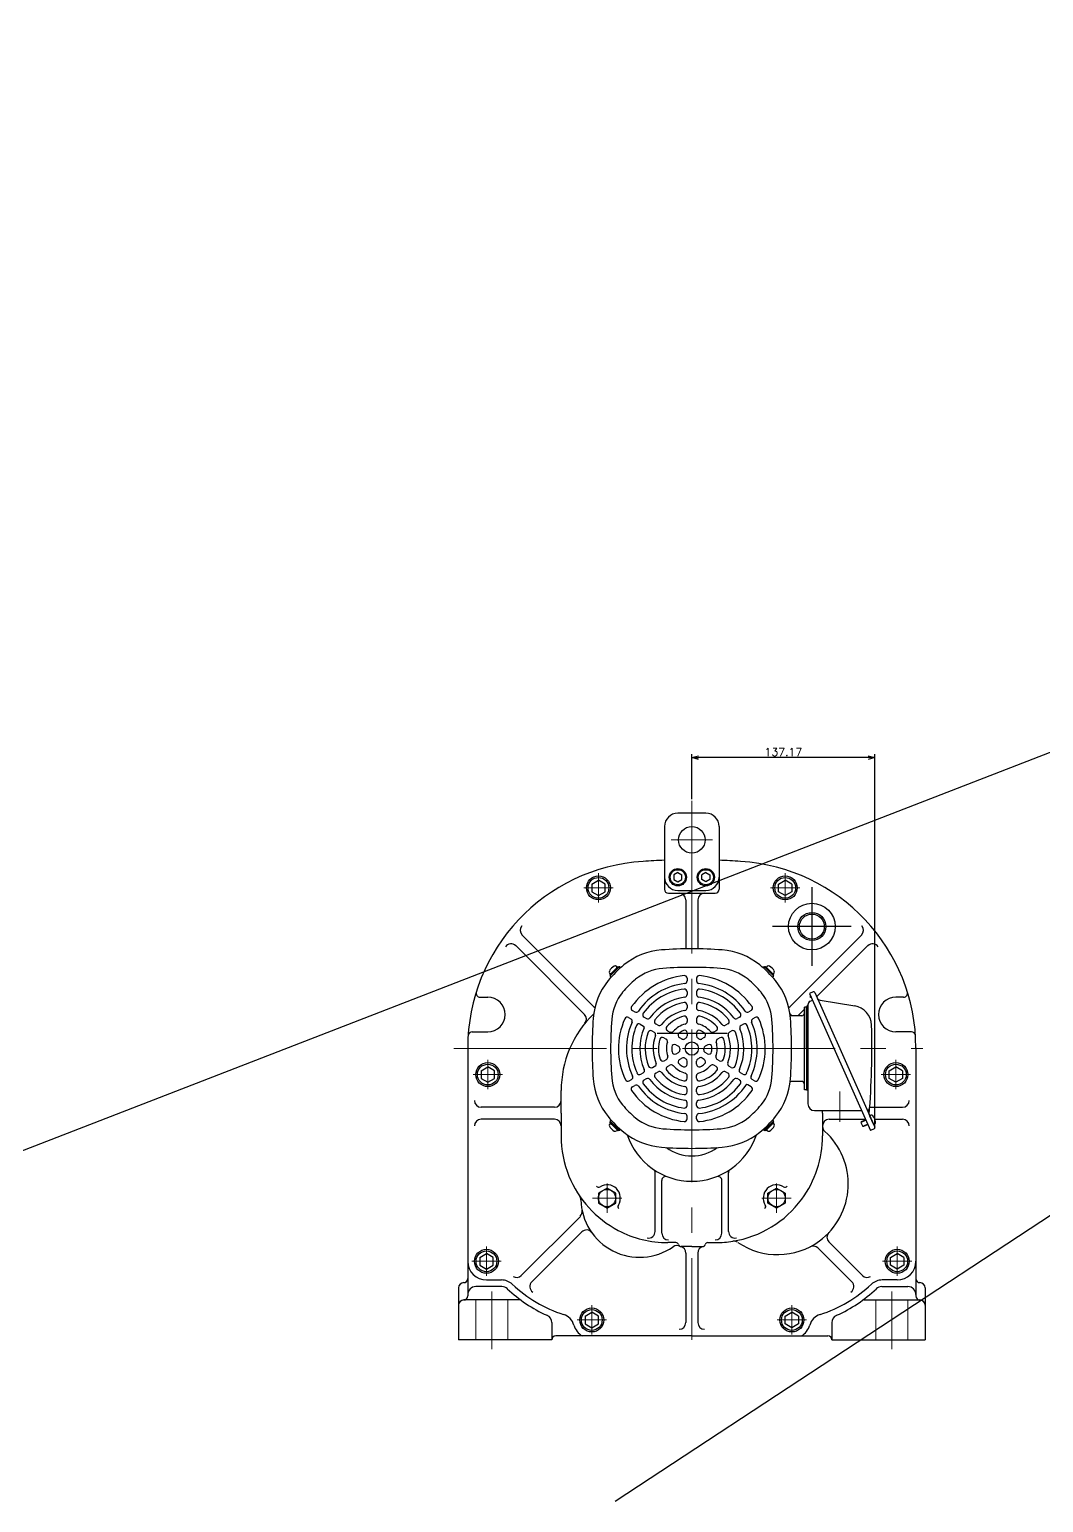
# Model space of a CAD drawing. Header units: millimetres. Extents: x -16130 to 36813, y -8099 to 27484.
# Drawn here: x -6603 to -5842, y 17318 to 18422 of the extents above; entities that cross this region are included whole.
import ezdxf

# ---------------------------------------------------------------- set-up
doc = ezdxf.new("R2010")
doc.units = ezdxf.units.MM
doc.header["$LTSCALE"] = 6
doc.header["$PDMODE"] = 99
doc.header["$PDSIZE"] = 1
doc.linetypes.add('CENTER2', pattern=[28.575, 19.05, -3.175, 3.175, -3.175])
doc.linetypes.add('HIDDEN', pattern=[9.525, 6.35, -3.175])
for name, color, linetype, lineweight in [('04_HIDDEN', 2, 'HIDDEN', 13), ('05_CENTER', 4, 'CENTER2', 13), ('08_DIM', 3, 'Continuous', 13)]:
    doc.layers.add(name, color=color, linetype=linetype, lineweight=lineweight)
doc.styles.add('KSS_TXT', font='txt.shx', dxfattribs={"bigfont": 'extfont2.shx'})
doc.dimstyles.new('KSS_DIM', dxfattribs={"dimtxt": 3, "dimasz": 2.5, "dimexe": 1.25, "dimexo": 0.625, "dimtad": 1, "dimdsep": 46, "dimtxsty": 'KSS_TXT', "dimblk": 'OPEN30', "dimcen": 0, "dimazin": 2, "dimtfac": 0.75, "dimtmove": 0, "dimatfit": 3, "dimldrblk": 'OPEN30', "dimfxl": 1, "dimtolj": 1, "dimarcsym": 0})

# ---------------------------------------------------------------- blocks, each defined once
blk = doc.blocks.new('GM-DP 0.75kW 1／1200d_1_1_1')
at = {"color": 0}
for p, q in [((10.5, 395), (-10.5, 395)), ((-20.5, 385), (-20.5, 359.6)), ((20.5, 385), (20.5, 359.6)), ((-20.5, 359.6), (-20.5, 338)), ((20.5, 359.6), (20.5, 338)), ((-75, 341.9), (-70, 344.8)), ((-65, 341.9), (-70, 344.8)), ((-10.5, 350.5), (-13.5, 348.7)), ((-13.5, 348.7), (-13.5, 345.3)), ((-13.5, 345.3), (-10.5, 343.5)), ((-10.5, 350.5), (-7.5, 348.7)), ((-10.5, 343.5), (-7.5, 345.3)), ((-7.5, 345.3), (-7.5, 348.7)), ((10.5, 350.5), (7.5, 348.7)), ((7.5, 345.3), (7.5, 348.7)), ((10.5, 343.5), (7.5, 345.3)), ((10.5, 350.5), (13.5, 348.7)), ((13.5, 345.3), (10.5, 343.5)), ((13.5, 348.7), (13.5, 345.3)), ((65, 341.9), (70, 344.8)), ((75, 341.9), (70, 344.8)), ((-75, 341.9), (-75, 336.1)), ((-75, 336.1), (-70, 333.2)), ((-70, 333.2), (-65, 336.1)), ((-65, 336.1), (-65, 341.9)), ((-17.5, 335), (0, 335)), ((-10.5, 337), (10.5, 337)), ((0, 335), (17.5, 335)), ((65, 336.1), (65, 341.9)), ((70, 333.2), (65, 336.1)), ((75, 336.1), (70, 333.2)), ((75, 341.9), (75, 336.1)), ((90, 339.5), (90, 280.5)), ((-4.5, 330), (-4.5, 293.3)), ((4.5, 330), (4.5, 293.3)), ((119.5, 310), (60.5, 310)), ((-74, 250.4), (-127.2, 303.6)), ((74, 250.4), (127.2, 303.6)), ((-80.5, 244.1), (-132, 295.7)), ((93.6, 257.3), (132, 295.7)), ((-54.5, 279.7), (-61.2, 273)), ((-60.9, 274.4), (-55.9, 279.4)), ((-60.9, 274.4), (-55.9, 279.4)), ((-56.9, 278.4), (-55.2, 280.1)), ((-55.9, 279.4), (-56.6, 280.1)), ((-55.2, 280.1), (-54.7, 279.5)), ((-54.1, 279.7), (-53.5, 279.1)), ((54.1, 279.7), (53.5, 279.1)), ((54.5, 279.7), (61.2, 273)), ((55.2, 280.1), (54.7, 279.5)), ((56.9, 278.4), (55.2, 280.1)), ((55.9, 279.4), (56.6, 280.1)), ((60.9, 274.4), (55.9, 279.4)), ((60.9, 274.4), (55.9, 279.4)), ((-59.9, 275.4), (-61.6, 273.7)), ((-60.9, 274.4), (-61.6, 275.1)), ((-61.6, 273.7), (-61, 273.2)), ((-61.2, 272.6), (-60.6, 272)), ((-3.5, 271.2), (-3.5, 269.2)), ((3.5, 271.2), (3.5, 269.2)), ((59.9, 275.4), (61.6, 273.7)), ((61.2, 272.6), (60.6, 272)), ((60.9, 274.4), (61.6, 275.1)), ((61.6, 273.7), (61, 273.2)), ((-158.8, 257), (-153, 257)), ((-3.5, 261.1), (-3.5, 259.1)), ((3.5, 261.1), (3.5, 259.1)), ((90.9, 261), (88.3, 259.9)), ((88.3, 259.9), (134, 157.2)), ((89.1, 258.2), (88.6, 257.2)), ((88.6, 257.2), (89.4, 256.8)), ((90.6, 254.7), (88.8, 253.9)), ((89.5, 257.2), (89.4, 256.8)), ((92.2, 260.5), (110.9, 218.5)), ((96.2, 254.7), (122.2, 250.5)), ((158.8, 257), (153, 257)), ((-44.5, 247.1), (-42.7, 246.1)), ((-3.5, 251), (-3.5, 249)), ((3.5, 251), (3.5, 249)), ((44.5, 247.1), (42.7, 246.1)), ((82.4, 243.1), (74.2, 243.1)), ((80.5, 244.1), (84.4, 248)), ((86, 249.5), (84.4, 249.5)), ((84.4, 187.5), (84.4, 249.5)), ((85.9, 249.5), (87, 250.7)), ((86, 249.5), (86, 187.5)), ((86, 249.5), (87, 249.5)), ((86, 218.5), (86, 249.5)), ((87, 251.2), (87, 177)), ((-47.4, 241.8), (-45.7, 240.8)), ((-38.7, 236.8), (-36.2, 235.3)), ((-35.8, 242), (-34, 241)), ((-27.1, 237), (-25.3, 236)), ((-3.5, 240.8), (-3.5, 238.8)), ((3.5, 240.8), (3.5, 238.8)), ((27.1, 237), (25.3, 236)), ((35.8, 242), (34, 241)), ((38.7, 236.8), (36.9, 235.8)), ((47.4, 241.8), (45.7, 240.8)), ((-164.7, 231), (-153, 231)), ((-29.9, 231.7), (-28.2, 230.7)), ((-26, 230), (26.5, 230)), ((-21.1, 226.6), (-19.3, 225.6)), ((-18.3, 231.9), (-16.5, 230.9)), ((-12, 221.4), (-10, 220.2)), ((-9.3, 226.8), (-7.4, 225.7)), ((-3.5, 230.3), (-3.5, 228)), ((3.5, 230.3), (3.5, 228)), ((9.3, 226.8), (7.4, 225.7)), ((12, 221.4), (10, 220.2)), ((18.3, 231.9), (16.5, 230.9)), ((21.1, 226.6), (19.3, 225.6)), ((29.9, 231.7), (28.2, 230.7)), ((164.7, 231), (153, 231)), ((-168, 219.1), (-168, 33)), ((-20.8, 209.4), (-19, 210.4)), ((-11.8, 214.6), (-9.9, 215.6)), ((-9.3, 210.2), (-7.4, 211.3)), ((9.3, 210.2), (6.9, 211.7)), ((11.8, 214.6), (9.9, 215.6)), ((20.8, 209.4), (19, 210.4)), ((86, 218.5), (86, 187.5)), ((110.9, 218.5), (137.1, 159.6)), ((168, 219.1), (168, 33)), ((-158, 201.9), (-153, 204.8)), ((-158, 201.9), (-158, 196.1)), ((-148, 201.9), (-153, 204.8)), ((-148, 196.1), (-148, 201.9)), ((-38.3, 199.3), (-36.5, 200.3)), ((-29.6, 204.3), (-27.1, 205.8)), ((-27.1, 200), (-25.3, 201)), ((-18.3, 205.1), (-16.5, 206.1)), ((-3.5, 206.7), (-3.5, 209)), ((3.5, 206.7), (3.5, 209)), ((18.3, 205.1), (16.5, 206.1)), ((27.1, 200), (25.3, 201)), ((29.6, 204.3), (27.8, 205.3)), ((38.3, 199.3), (36.5, 200.3)), ((148, 201.9), (153, 204.8)), ((148, 196.1), (148, 201.9)), ((158, 201.9), (153, 204.8)), ((158, 201.9), (158, 196.1)), ((-158, 196.1), (-153, 193.2)), ((-153, 193.2), (-148, 196.1)), ((-47, 194.3), (-45.2, 195.3)), ((-44.5, 189.9), (-42.7, 190.9)), ((-35.8, 195), (-34, 196)), ((-3.5, 196.2), (-3.5, 198.2)), ((-3.5, 186), (-3.5, 188)), ((3.5, 196.2), (3.5, 198.2)), ((3.5, 186), (3.5, 188)), ((35.8, 195), (34, 196)), ((44.5, 189.9), (41.9, 191.4)), ((47, 194.3), (45.2, 195.3)), ((82.4, 193.9), (74.2, 193.9)), ((153, 193.2), (148, 196.1)), ((158, 196.1), (153, 193.2)), ((-98, 170), (-98, 187)), ((-3.5, 175.9), (-3.5, 177.9)), ((3.5, 175.9), (3.5, 177.9)), ((86, 187.5), (84.4, 187.5)), ((86, 187.5), (87, 187.5)), ((-103, 174.5), (-158, 174.5)), ((-98, 170), (-98, 153)), ((-3.5, 165.8), (-3.5, 167.8)), ((3.5, 165.8), (3.5, 167.8)), ((92, 172), (127.4, 172)), ((98, 170), (98, 172)), ((98, 170), (98, 153)), ((133.3, 168.1), (134.2, 168.5)), ((133.3, 168.1), (136.2, 161.7)), ((133.3, 168.1), (136.2, 161.7)), ((133.4, 174.5), (158, 174.5)), ((-103, 165.5), (-158, 165.5)), ((-61.6, 163.3), (-61, 163.8)), ((-59.9, 161.6), (-61.6, 163.3)), ((-60.9, 162.6), (-61.6, 161.9)), ((-61.2, 164.4), (-60.6, 165)), ((-54.5, 157.3), (-61.2, 164)), ((-60.9, 162.6), (-55.9, 157.6)), ((-60.9, 162.6), (-55.9, 157.6)), ((-56.9, 158.6), (-55.2, 156.9)), ((-55.9, 157.6), (-56.6, 156.9)), ((-55.2, 156.9), (-54.7, 157.5)), ((-54.1, 157.3), (-53.5, 157.9)), ((54.1, 157.3), (53.5, 157.9)), ((54.5, 157.3), (61.2, 164)), ((55.2, 156.9), (54.7, 157.5)), ((56.9, 158.6), (55.2, 156.9)), ((60.9, 162.6), (55.9, 157.6)), ((60.9, 162.6), (55.9, 157.6)), ((55.9, 157.6), (56.6, 156.9)), ((59.9, 161.6), (61.6, 163.3)), ((61.2, 164.4), (60.6, 165)), ((60.9, 162.6), (61.6, 161.9)), ((61.6, 163.3), (61, 163.8)), ((98, 160.1), (98, 153)), ((103, 165.5), (130.3, 165.5)), ((130.6, 164.9), (126.7, 163.2)), ((126.9, 163.6), (126.7, 163.2)), ((126.7, 163.2), (128.1, 160.2)), ((130.4, 165.2), (126.9, 163.6)), ((131.9, 161.9), (128.1, 160.2)), ((128.6, 160), (128.1, 160.2)), ((132.1, 161.6), (128.6, 160)), ((136.6, 158.3), (134, 157.2)), ((136.2, 161.7), (137, 162.1)), ((137.3, 165.5), (158, 165.5)), ((-27.5, 81.4), (-27.5, 125.4)), ((27.5, 81.4), (27.5, 125.4)), ((-63.6, 113.9), (-70.1, 110.1)), ((-57.1, 110.1), (-63.6, 113.9)), ((-22.5, 80), (-22.5, 119.6)), ((22.5, 80), (22.5, 119.6)), ((57.1, 110.1), (63.6, 113.9)), ((63.6, 113.9), (70.1, 110.1)), ((-70.1, 110.1), (-70.1, 102.6)), ((-70.1, 102.6), (-63.6, 98.9)), ((-63.6, 98.9), (-57.1, 102.6)), ((-57.1, 102.6), (-57.1, 110.1)), ((57.1, 102.6), (57.1, 110.1)), ((63.6, 98.9), (57.1, 102.6)), ((70.1, 102.6), (63.6, 98.9)), ((70.1, 110.1), (70.1, 102.6)), ((-83.6, 92.7), (-128, 48.4)), ((-82.6, 81.1), (-120, 43.6)), ((-11.9, 73), (-18, 73)), ((0, 70), (-8, 70)), ((0, 70), (8, 70)), ((11.9, 73), (18, 73)), ((94.6, 69.1), (120, 43.6)), ((102.8, 73.6), (128, 48.4)), ((-159, 61.9), (-154, 64.8)), ((-159, 61.9), (-159, 56.1)), ((-159, 56.1), (-154, 53.2)), ((-149, 61.9), (-154, 64.8)), ((-154, 53.2), (-149, 56.1)), ((-149, 56.1), (-149, 61.9)), ((-4.5, 65.2), (-4.5, 13)), ((4.5, 65.2), (4.5, 13)), ((149, 61.9), (154, 64.8)), ((149, 56.1), (149, 61.9)), ((154, 53.2), (149, 56.1)), ((159, 61.9), (154, 64.8)), ((159, 56.1), (154, 53.2)), ((159, 61.9), (159, 56.1)), ((-154, 45), (-142.8, 45)), ((154, 45), (142.8, 45)), ((-175, 39), (-175, 0)), ((-142.4, 40), (-162, 40)), ((142.4, 40), (162, 40)), ((175, 39), (175, 0)), ((-128.9, 30), (-171, 30)), ((128.9, 30), (171, 30)), ((-105, 13), (-105, 0)), ((-80, 17.9), (-75, 20.8)), ((-80, 17.9), (-80, 12.1)), ((-80, 12.1), (-75, 9.2)), ((-70, 17.9), (-75, 20.8)), ((-75, 9.2), (-70, 12.1)), ((-70, 12.1), (-70, 17.9)), ((70, 17.9), (75, 20.8)), ((70, 12.1), (70, 17.9)), ((75, 9.2), (70, 12.1)), ((80, 17.9), (75, 20.8)), ((80, 12.1), (75, 9.2)), ((80, 17.9), (80, 12.1)), ((105, 13), (105, 0)), ((-105, 0), (-175, 0)), ((0, 3), (-102, 3)), ((0, 3), (102, 3)), ((105, 0), (175, 0))]:
    blk.add_line(p, q, dxfattribs=at)
for centre, radius in [((0, 375), 10), ((-10.5, 347), 6.5), ((10.5, 347), 6.5), ((-70, 339), 9), ((-70, 339), 7.79), ((-10.5, 347), 5.63), ((10.5, 347), 5.63), ((70, 339), 9), ((70, 339), 7.79), ((90, 310), 17.5), ((90, 310), 10.5), ((90, 310), 9.35), ((0, 218.5), 5), ((-153, 199), 9), ((-153, 199), 7.79), ((153, 199), 9), ((153, 199), 7.79), ((-63.6, 106.4), 6.5), ((63.6, 106.4), 6.5), ((-154, 59), 9), ((-154, 59), 7.79), ((154, 59), 9), ((154, 59), 7.79), ((-75, 15), 9), ((-75, 15), 7.79), ((75, 15), 9), ((75, 15), 7.79)]:
    blk.add_circle(centre, radius, dxfattribs=at)
for centre, radius, start, end in [((-10.5, 385), 10, 90, 180), ((10.5, 385), 10, 0, 90), ((-28, 219.1), 140, 93.4897, 180), ((0, -240), 600, 91.958, 93.4897), ((0, -240), 600, 86.5103, 88.042), ((28, 219.1), 140, 0, 86.5103), ((-10.5, 347), 10, 180, 270), ((10.5, 347), 10, 270, 0), ((-17.5, 338), 3, 180, 270), ((-9.5, 330), 5, 0, 90), ((9.5, 330), 5, 90, 180), ((17.5, 338), 3, 270, 0), ((-123.7, 307.1), 5, 137.4041, 225), ((123.7, 307.1), 5, 315, 42.5959), ((-135.6, 292.1), 5, 45, 145.842), ((-18.9, 241.8), 50.8, 94.3398, 129.0946), ((0, -7.5), 300.8, 90, 94.3398), ((0, -7.5), 300.8, 85.6602, 90), ((18.9, 241.8), 50.8, 50.9054, 85.6602), ((135.6, 292.1), 5, 34.158, 135), ((0, 218.5), 80.8, 129.0946, 140.9054), ((-60.7, 276), 1.3, 151.6015, 225), ((-53.9, 272.4), 9, 118.3985, 151.6015), ((-57.5, 279.2), 1.3, 45, 118.3985), ((-54.3, 279.5), 0.3, 45, 135), ((-18.9, 241.8), 36.9, 94.3398, 129.0946), ((0, -7.5), 286.9, 85.6602, 94.3398), ((18.9, 241.8), 36.9, 50.9054, 85.6602), ((0, 218.5), 80.8, 39.0946, 50.9054), ((54.3, 279.5), 0.3, 45, 135), ((57.5, 279.2), 1.3, 61.6015, 135), ((53.9, 272.4), 9, 28.3985, 61.6015), ((60.7, 276), 1.3, 315, 28.3985), ((-23.3, 237.4), 50.8, 140.9054, 175.6601), ((-61, 272.8), 0.3, 135, 225), ((0, 218.5), 66.9, 129.0946, 140.9054), ((0, 218.5), 55, 95.9565, 145.1294), ((0, 218.5), 49, 96.191, 144.9379), ((-5.5, 271.2), 2, 0, 95.9565), ((-5.5, 269.2), 2, 276.191, 0), ((5.5, 271.2), 2, 84.0435, 180), ((5.5, 269.2), 2, 180, 263.809), ((0, 218.5), 49, 35.0621, 83.809), ((0, 218.5), 55, 34.8706, 84.0435), ((0, 218.5), 66.9, 39.0946, 50.9054), ((61, 272.8), 0.3, 315, 45), ((23.3, 237.4), 50.8, 4.3399, 39.0946), ((-158.8, 260), 3, 162.6507, 270), ((-153, 244), 13, 270, 90), ((-23.3, 237.4), 36.9, 140.9054, 175.6601), ((0, 218.5), 45, 97.3487, 143.9929), ((0, 218.5), 39, 97.7093, 143.6987), ((-5.5, 261.1), 2, 0, 97.3487), ((-5.5, 259.1), 2, 277.7093, 0), ((5.5, 261.1), 2, 82.6513, 180), ((5.5, 259.1), 2, 180, 262.2907), ((0, 218.5), 39, 36.3013, 82.2907), ((0, 218.5), 45, 36.0071, 82.6513), ((23.3, 237.4), 36.9, 4.3399, 39.0946), ((91.3, 260.1), 1, 24, 114), ((96.7, 257.7), 3, 204, 260.6819), ((153, 244), 13, 90, 270), ((158.8, 260), 3, 270, 17.3493), ((-18, 187), 80, 134.009, 180), ((-84, 240.6), 5, 320.9376, 45), ((-70.5, 253.9), 5, 225, 243.9066), ((-43.5, 248.8), 2, 145.1294, 240), ((-41.7, 247.8), 2, 240, 324.9379), ((-34.8, 243.8), 2, 143.9929, 240), ((0, 218.5), 35, 99.5941, 142.1625), ((0, 218.5), 29, 100.2195, 141.6534), ((-5.5, 251), 2, 0, 99.5941), ((-5.5, 249), 2, 280.2195, 0), ((5.5, 251), 2, 80.4059, 180), ((5.5, 249), 2, 180, 259.7805), ((0, 218.5), 29, 38.3466, 79.7805), ((0, 218.5), 35, 37.8375, 80.4059), ((34.8, 243.8), 2, 300, 36.0071), ((41.7, 247.8), 2, 215.0621, 300), ((43.5, 248.8), 2, 300, 34.8706), ((70.5, 253.9), 5, 296.0934, 315), ((18, 187), 80, 44.5274, 45.991), ((74.2, 239.9), 3.2, 90, 97.7637), ((84, 240.6), 5, 135, 149.5239), ((82.4, 245.1), 2, 270, 0), ((90, 251.2), 3, 114, 180), ((119.7, 235.7), 15, 1.6828, 80.6819), ((226, 218.5), 300.8, 175.6601, 180), ((226, 218.5), 286.9, 175.6601, 184.3399), ((0, 218.5), 55, 155.9565, 205.1294), ((-48.4, 240.1), 2, 60, 155.9565), ((0, 218.5), 49, 156.191, 204.9379), ((-46.7, 239.1), 2, 336.191, 60), ((0, 218.5), 45, 157.3487, 203.9929), ((-39.7, 235.1), 2, 60, 157.3487), ((0, 218.5), 39, 156.4595, 203.6987), ((-36.7, 234.5), 1, 336.4595, 60), ((-33, 242.8), 2, 240, 323.6987), ((-30.9, 230), 2, 60, 159.5941), ((-26.1, 238.7), 2, 142.1625, 240), ((-24.3, 237.7), 2, 240, 321.6534), ((-17.3, 233.7), 2, 138.7172, 240), ((0, 218.5), 25, 103.8352, 138.7172), ((0, 218.5), 19, 105.1831, 137.6264), ((0, 218.5), 15, 115.029, 129.7478), ((-5.5, 230.3), 2, 0, 115.029), ((-5.5, 240.8), 2, 0, 103.8352), ((-5.5, 238.8), 2, 285.1831, 0), ((5.5, 240.8), 2, 76.1648, 180), ((5.5, 238.8), 2, 180, 254.8169), ((5.5, 230.3), 2, 64.971, 180), ((0, 218.5), 19, 42.3736, 74.8169), ((0, 218.5), 25, 41.2828, 76.1648), ((0, 218.5), 15, 50.2522, 64.971), ((17.3, 233.7), 2, 300, 41.2828), ((24.3, 237.7), 2, 218.3466, 300), ((26.1, 238.7), 2, 300, 37.8375), ((30.9, 230), 2, 20.4059, 120), ((33, 242.8), 2, 216.3013, 300), ((0, 218.5), 39, 336.3013, 22.2907), ((37.9, 234.1), 2, 120, 202.2907), ((39.7, 235.1), 2, 22.6513, 120), ((0, 218.5), 45, 336.0071, 22.6513), ((0, 218.5), 49, 335.0621, 23.809), ((46.7, 239.1), 2, 120, 203.809), ((48.4, 240.1), 2, 24.0435, 120), ((0, 218.5), 55, 334.8706, 24.0435), ((-226, 218.5), 286.9, 355.6601, 4.3399), ((-226, 218.5), 300.8, 0, 4.3399), ((-465, 218.5), 600, 355.2849, 1.6828), ((-164.7, 228), 3, 90, 176.295), ((0, 218.5), 35, 159.5941, 202.1625), ((0, 218.5), 29, 160.2195, 203.3002), ((-29.2, 229), 2, 340.2195, 60), ((0, 218.5), 25, 163.8352, 198.7172), ((-22.1, 224.9), 2, 60, 163.8352), ((-20.3, 223.9), 2, 345.1831, 60), ((0, 218.5), 19, 165.1831, 197.6264), ((-15.5, 232.7), 2, 240, 317.6264), ((-13, 219.6), 2, 60, 175.029), ((-8.3, 228.5), 2, 129.7478, 240), ((-6.4, 227.4), 2, 240, 305.8523), ((0, 218.5), 9, 120, 125.8523), ((-5.5, 228), 2, 300, 0), ((5.5, 228), 2, 180, 240), ((0, 218.5), 9, 54.1477, 60), ((6.4, 227.4), 2, 234.1477, 300), ((8.3, 228.5), 2, 300, 50.2522), ((13, 219.6), 2, 4.971, 120), ((15.5, 232.7), 2, 222.3736, 300), ((0, 218.5), 19, 342.3736, 14.8169), ((20.3, 223.9), 2, 120, 194.8169), ((22.1, 224.9), 2, 16.1648, 120), ((0, 218.5), 25, 341.2828, 16.1648), ((0, 218.5), 29, 338.3466, 19.7805), ((29.2, 229), 2, 120, 199.7805), ((0, 218.5), 35, 337.8375, 20.4059), ((164.7, 228), 3, 3.705, 90), ((226, 218.5), 300.8, 180, 184.3399), ((-21.8, 211.1), 2, 198.7172, 300), ((-20, 212.1), 2, 300, 17.6264), ((0, 218.5), 15, 175.029, 189.7478), ((-12.8, 216.3), 2, 189.7478, 300), ((-8.3, 208.5), 2, 120, 230.2522), ((-11, 218.5), 2, 0, 60), ((-10.9, 217.4), 2, 300, 5.8523), ((0, 218.5), 9, 180, 185.8523), ((-6.4, 209.6), 2, 54.1477, 120), ((0, 218.5), 9, 234.1477, 240), ((-5.5, 209), 2, 0, 60), ((5.5, 209), 2, 120, 180), ((0, 218.5), 9, 300, 309.5127), ((6.4, 210.8), 1, 60, 129.5127), ((10.9, 217.4), 2, 174.1477, 240), ((11, 218.5), 2, 120, 180), ((0, 218.5), 9, 354.1477, 0), ((8.3, 208.5), 2, 309.7478, 60), ((12.8, 216.3), 2, 240, 350.2522), ((0, 218.5), 15, 350.2522, 4.971), ((20, 212.1), 2, 162.3736, 240), ((21.8, 211.1), 2, 240, 341.2828), ((-226, 218.5), 300.8, 355.6601, 0), ((-39.3, 201), 2, 203.9929, 300), ((-37.5, 202), 2, 300, 23.6987), ((-30.6, 206.1), 2, 202.1625, 300), ((-26.1, 198.3), 2, 120, 217.8375), ((-27.6, 206.6), 1, 300, 23.3002), ((-24.3, 199.3), 2, 38.3466, 120), ((0, 218.5), 29, 218.3466, 259.7805), ((-17.3, 203.3), 2, 120, 221.2828), ((0, 218.5), 25, 221.2828, 256.1648), ((-15.5, 204.3), 2, 42.3736, 120), ((0, 218.5), 19, 222.3736, 254.8169), ((0, 218.5), 15, 230.2522, 244.971), ((-5.5, 206.7), 2, 244.971, 0), ((-5.5, 198.2), 2, 0, 74.8169), ((5.5, 206.7), 2, 180, 295.029), ((5.5, 198.2), 2, 105.1831, 180), ((0, 218.5), 19, 285.1831, 317.6264), ((0, 218.5), 29, 280.2195, 321.6534), ((0, 218.5), 25, 283.8352, 318.7172), ((0, 218.5), 15, 295.029, 309.7478), ((15.5, 204.3), 2, 60, 137.6264), ((17.3, 203.3), 2, 318.7172, 60), ((24.3, 199.3), 2, 60, 141.6534), ((28.8, 207.1), 2, 158.3466, 240), ((26.1, 198.3), 2, 322.1625, 60), ((30.6, 206.1), 2, 240, 337.8375), ((37.5, 202), 2, 156.3013, 240), ((39.3, 201), 2, 240, 336.0071), ((-23.3, 199.6), 50.8, 184.3399, 219.0946), ((-23.3, 199.6), 36.9, 184.3399, 219.0946), ((-48, 196), 2, 205.1294, 300), ((-43.5, 188.2), 2, 120, 214.8706), ((-46.2, 197), 2, 300, 24.9379), ((-41.7, 189.2), 2, 35.0621, 120), ((0, 218.5), 49, 215.0621, 263.809), ((-34.8, 193.2), 2, 120, 216.0071), ((0, 218.5), 45, 216.0071, 262.6513), ((-33, 194.2), 2, 36.3013, 120), ((0, 218.5), 39, 216.3013, 262.2907), ((0, 218.5), 35, 217.8375, 260.4059), ((-5.5, 196.2), 2, 256.1648, 0), ((-5.5, 188), 2, 0, 79.7805), ((5.5, 196.2), 2, 180, 283.8352), ((5.5, 188), 2, 100.2195, 180), ((0, 218.5), 39, 277.7093, 323.6987), ((0, 218.5), 49, 276.191, 325.986), ((0, 218.5), 35, 279.5941, 322.1625), ((0, 218.5), 45, 277.3487, 323.9929), ((33, 194.2), 2, 60, 143.6987), ((34.8, 193.2), 2, 323.9929, 60), ((41.4, 190.5), 1, 60, 145.986), ((46.2, 197), 2, 155.0621, 240), ((43.5, 188.2), 2, 325.1294, 60), ((48, 196), 2, 240, 334.8706), ((23.3, 199.6), 36.9, 320.9054, 355.6601), ((23.3, 199.6), 50.8, 320.9054, 355.6601), ((74.2, 197.1), 3.2, 262.2363, 270), ((82.4, 191.9), 2, 0, 90), ((-158, 179.5), 5, 180, 270), ((-103, 179.5), 5, 270, 0), ((0, 218.5), 55, 214.8706, 264.0435), ((-5.5, 186), 2, 260.4059, 0), ((-5.5, 177.9), 2, 0, 82.2907), ((5.5, 186), 2, 180, 279.5941), ((5.5, 177.9), 2, 97.7093, 180), ((0, 218.5), 55, 275.9565, 325.1294), ((92, 177), 5, 180, 270), ((158, 179.5), 5, 270, 0), ((0, 218.5), 80.8, 219.0946, 230.9054), ((0, 218.5), 66.9, 219.0946, 230.9054), ((-18.9, 195.2), 36.9, 230.9054, 265.6602), ((-5.5, 175.9), 2, 262.6513, 0), ((-5.5, 165.8), 2, 264.0435, 0), ((-5.5, 167.8), 2, 0, 83.809), ((5.5, 175.9), 2, 180, 277.3487), ((5.5, 167.8), 2, 96.191, 180), ((5.5, 165.8), 2, 180, 275.9565), ((18.9, 195.2), 36.9, 274.3398, 309.0946), ((0, 218.5), 66.9, 309.0946, 320.9054), ((0, 218.5), 80.8, 309.0946, 320.9054), ((132.8, 171.7), 1, 114, 204), ((131.4, 174.4), 2, 294, 355.7687), ((134, 169.1), 1, 175.2849, 204), ((134.7, 167.3), 1.3, 40.6015, 114), ((128.9, 162.3), 9, 7.3985, 40.6015), ((-158, 160.5), 5, 90, 180), ((-103, 160.5), 5, 0, 90), ((-60.7, 161), 1.3, 135, 208.3985), ((-53.9, 164.6), 9, 208.3985, 241.6015), ((-61, 164.2), 0.3, 135, 225), ((-57.5, 157.8), 1.3, 241.6015, 315), ((-54.3, 157.5), 0.3, 225, 315), ((-18.9, 195.2), 50.8, 230.9054, 265.6602), ((0, 444.5), 286.9, 265.6602, 274.3398), ((18.9, 195.2), 50.8, 274.3398, 309.0946), ((54.3, 157.5), 0.3, 225, 315), ((57.5, 157.8), 1.3, 225, 298.3985), ((53.9, 164.6), 9, 298.3985, 331.6015), ((61, 164.2), 0.3, 315, 45), ((60.7, 161), 1.3, 331.6015, 45), ((64.3, 117), 53, 306.3755, 48.0815), ((103, 160.5), 5, 90, 180), ((103, 160.1), 5, 180, 228.0815), ((136.2, 159.2), 1, 294, 24), ((136.5, 163.3), 1.3, 294, 7.3985), ((158, 160.5), 5, 0, 90), ((-18, 153), 80, 180, 202.1191), ((0, 170), 51, 198.4933, 341.5067), ((0, 444.5), 300.8, 265.6602, 270), ((0, 170), 32, 233.4136, 270), ((0, 444.5), 300.8, 270, 274.3398), ((0, 170), 32, 270, 306.5864), ((18, 153), 80, 323.6611, 0), ((-18, 153), 80, 202.1191, 242.2588), ((-30.5, 125.4), 3, 0, 55.6106), ((-19.5, 119.6), 3, 68.8316, 180), ((19.5, 119.6), 3, 0, 111.1684), ((30.5, 125.4), 3, 124.3894, 180), ((-69.9, 116.6), 2, 217.3767, 301.6157), ((-63.6, 106.4), 10, 328.3843, 121.6157), ((63.6, 106.4), 10, 58.3843, 211.6157), ((69.9, 116.6), 2, 238.3843, 322.6233), ((-88.2, 105), 5, 1.2011, 34.37), ((-39.2, 106), 44, 181.2011, 304.7668), ((-53.4, 100.1), 2, 148.3843, 232.6233), ((18, 153), 80, 279.1721, 323.6611), ((53.4, 100.1), 2, 307.3767, 31.6157), ((-87.2, 96.3), 5, 315, 11.5243), ((-79, 77.5), 5, 35.5708, 135), ((-18, 153), 80, 242.2588, 270), ((-32.5, 81.4), 5, 258.8526, 0), ((-17.5, 80), 5, 180, 270), ((17.5, 80), 5, 270, 0), ((32.5, 81.4), 5, 180, 281.1474), ((106.3, 77.1), 5, 136.5336, 225), ((-11.2, 65.8), 5, 62.531, 124.7668), ((-11.9, 71), 2, 14.4775, 90), ((-8, 72), 2, 194.4775, 270), ((-9.5, 65.2), 5, 0, 77.6264), ((9.5, 65.2), 5, 102.3736, 180), ((8, 72), 2, 270, 345.5225), ((11.9, 71), 2, 90, 165.5225), ((18, 153), 80, 270, 279.1721), ((31.5, 69.1), 5, 55.6781, 99.1721), ((64.3, 117), 53, 235.6781, 306.3755), ((91, 65.5), 5, 45, 117.493), ((-154, 59), 14, 180, 270), ((154, 59), 14, 270, 0), ((-171, 46), 3, 270, 0), ((-142.8, 33), 12, 46.9141, 90), ((-131.5, 51.9), 5, 239.191, 315), ((131.5, 51.9), 5, 225, 300.809), ((142.8, 33), 12, 90, 133.0859), ((171, 46), 3, 180, 270), ((-171, 39), 4, 90, 180), ((-162, 34), 6, 90, 180), ((-142.4, 34), 6, 46.7161, 90), ((-64.3, 117), 108, 226.7161, 245.7906), ((-64.3, 117), 103, 226.9141, 251.9184), ((-116.5, 40.1), 5, 135, 235.8133), ((64.3, 117), 103, 288.0816, 313.0859), ((64.3, 117), 108, 294.2094, 313.2839), ((116.5, 40.1), 5, 304.1867, 45), ((142.4, 34), 6, 90, 133.2839), ((162, 34), 6, 0, 90), ((171, 39), 4, 0, 90), ((-171, 26), 4, 90, 180), ((-171, 33), 3, 270, 0), ((-128.9, 28), 2, 53.9966, 90), ((128.9, 28), 2, 90, 126.0034), ((171, 33), 3, 180, 270), ((171, 26), 4, 0, 90), ((-111, 13), 6, 0, 65.7906), ((-99.9, 7.7), 12, 16.3813, 71.9184), ((-75, 15), 14, 196.3813, 238.9973), ((-9.5, 13), 5, 270, 0), ((9.5, 13), 5, 180, 270), ((75, 15), 14, 301.0027, 343.6187), ((99.9, 7.7), 12, 108.0816, 163.6187), ((111, 13), 6, 114.2094, 180), ((-102, 0), 3, 90, 180), ((102, 0), 3, 0, 90)]:
    blk.add_arc(centre, radius, start, end, dxfattribs=at)
at = {"layer": '04_HIDDEN', "color": 0}
for p, q in [((-162, 30), (-162, 0)), ((-138, 30), (-138, 0)), ((138, 30), (138, 0)), ((162, 30), (162, 0))]:
    blk.add_line(p, q, dxfattribs=at)
at = {"layer": '05_CENTER', "color": 0}
for p, q in [((0, 404.2), (0, 0)), ((15.6, 375), (-15.6, 375)), ((-70, 350), (-70, 328)), ((70, 350), (70, 328)), ((-81, 339), (-59, 339)), ((59, 339), (81, 339)), ((-178.4, 218.5), (173.3, 218.5)), ((-153, 210), (-153, 188)), ((153, 210), (153, 188)), ((-164, 199), (-142, 199)), ((142, 199), (164, 199)), ((111, 186.4), (111, 163.5)), ((-63.6, 117.4), (-63.6, 95.4)), ((63.6, 117.4), (63.6, 95.4)), ((-52.6, 106.4), (-74.6, 106.4)), ((52.6, 106.4), (74.6, 106.4)), ((-154, 70), (-154, 48)), ((154, 70), (154, 48)), ((-165, 59), (-143, 59)), ((143, 59), (165, 59)), ((-150, 36.4), (-150, -6.8)), ((150, 36.4), (150, -6.8)), ((-75, 26), (-75, 4)), ((75, 26), (75, 4)), ((-86, 15), (-64, 15)), ((64, 15), (86, 15))]:
    blk.add_line(p, q, dxfattribs=at)
blk = doc.blocks.new('_Open30')
at = {"color": 0, "linetype": 'ByBlock', "lineweight": -2}
for p, q in [((-1, 0.27), (0, 0)), ((0, 0), (-1, -0.27)), ((0, 0), (-1, 0))]:
    blk.add_line(p, q, dxfattribs=at)
blk = doc.blocks.new('*D768')
at = {"layer": '08_DIM', "color": 0, "lineweight": -2, "transparency": 16777216}
for p, q in [((-6106, 17845.2), (-6106, 17878.9)), ((-5973.8, 17876.4), (-6101, 17876.4)), ((-5968.8, 17600.3), (-5968.8, 17878.9))]:
    blk.add_line(p, q, dxfattribs=at)
at = {"layer": 'Defpoints', "color": 0, "transparency": 16777216}
for p in [(-6106, 17876.4), (-6106, 17844), (-5968.8, 17599.1)]:
    blk.add_point(p, dxfattribs=at)
at = {"layer": '08_DIM', "color": 0, "lineweight": -2, "transparency": 16777216, "xscale": 5, "yscale": 5, "zscale": 5, "rotation": 180}
blk.add_blockref('_Open30', (-6106, 17876.4), dxfattribs=at)
at = {"layer": '08_DIM', "color": 0, "lineweight": -2, "transparency": 16777216, "xscale": 5, "yscale": 5, "zscale": 5}
blk.add_blockref('_Open30', (-5968.8, 17876.4), dxfattribs=at)
at = {"layer": '08_DIM', "color": 0, "transparency": 16777216, "insert": (-6037.4, 17880.6), "char_height": 6, "attachment_point": 5, "style": 'KSS_TXT'}
blk.add_mtext('\\A1;137.17', dxfattribs=at)

msp = doc.modelspace()

# ---------------------------------------------------------------- linework, layer by layer
at = {"color": 2}
msp.add_line((-1590.80397, 19526.87304), (-10784.35796, 15962.3952), dxfattribs=at)
at = {"color": 3}
msp.add_line((-4815.09036, 18205.193), (-6163.45225, 17318.63982), dxfattribs=at)

# ---------------------------------------------------------------- block references
at = {"color": 4}
msp.add_blockref('GM-DP 0.75kW 1／1200d_1_1_1', (-6106.01265, 17439.74577), dxfattribs=at)

# ---------------------------------------------------------------- dimensions: what is measured, and where the dimension line sits
at = {"layer": '08_DIM'}
dim = msp.add_linear_dim(base=(-6106.01265, 17876.3801), p1=(-5968.84521, 17599.07951), p2=(-6106.01265, 17843.97155), dimstyle='KSS_DIM', override={"dimscale": 2}, dxfattribs=at)
dim.commit()
dim.dimension.update_dxf_attribs({"geometry": '*D768', "text_midpoint": (-6037.42893, 17880.6301)})

doc.saveas('drawing.dxf')
